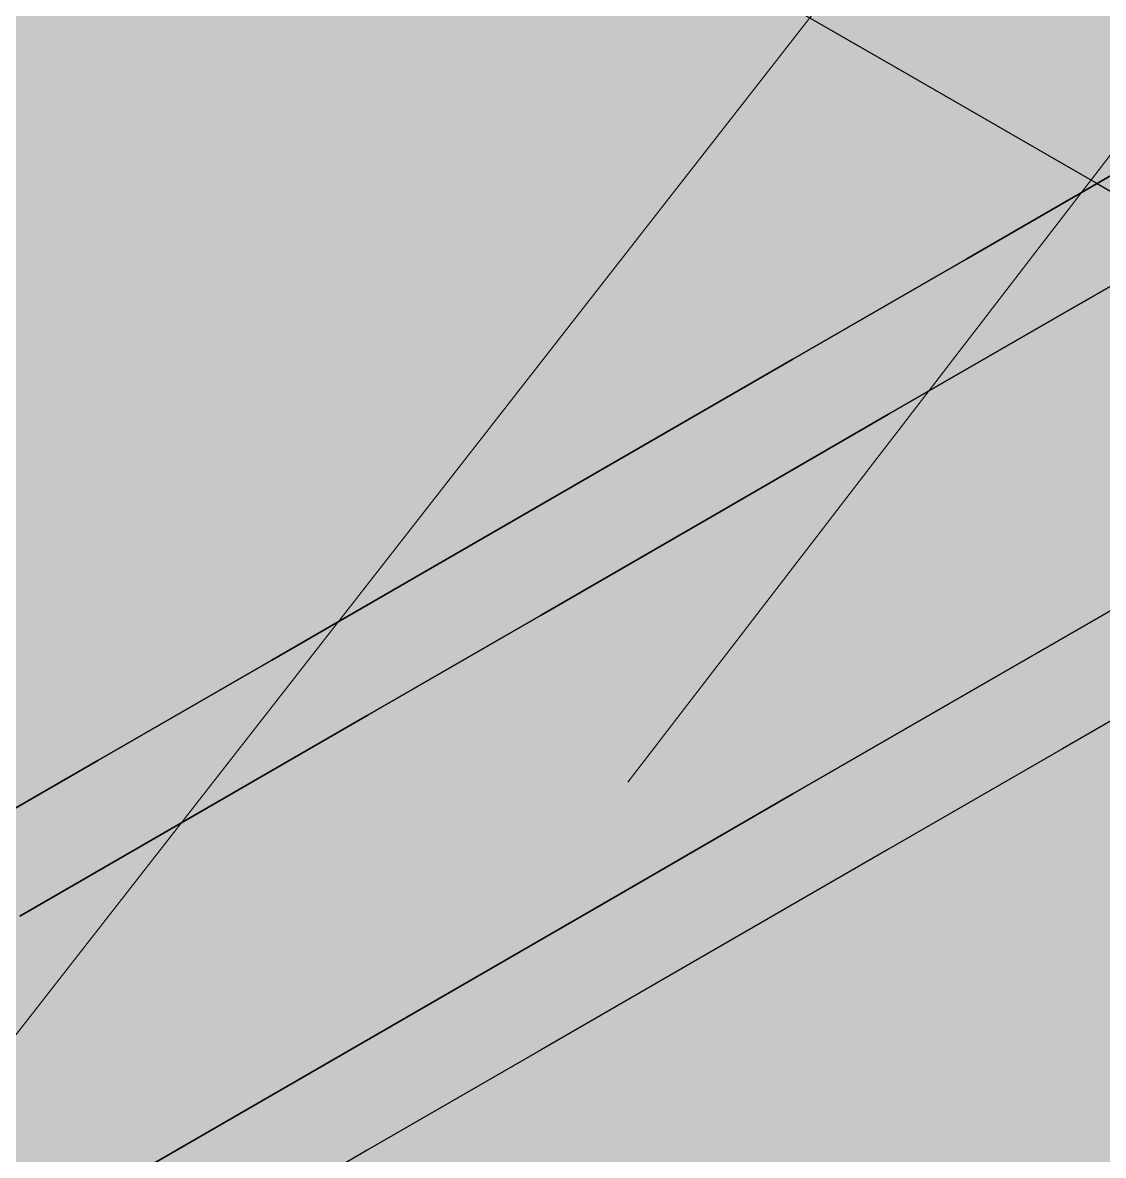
# Model space of a CAD drawing. Header units: metres. Extents: x 0 to 28.4, y 0 to 5.9.
# Drawn here: x 13.7158 to 13.9644, y 4.6015 to 4.862 of the extents above; entities that cross this region are included whole.
import ezdxf

# ---------------------------------------------------------------- set-up
doc = ezdxf.new("R2010")
doc.units = ezdxf.units.M
doc.header["$LTSCALE"] = 0.25
doc.layers.add('ISO-ARISTAS', color=8, linetype='CONTINUOUS')
doc.layers.add('ISO-CONCRETO-SUP', color=254, linetype='CONTINUOUS', true_color=0xe8e8e8)
doc.layers.add('LLAMADAS', color=30, linetype='CONTINUOUS', lineweight=18)

msp = doc.modelspace()

# ---------------------------------------------------------------- linework, layer by layer
at = {"layer": 'ISO-ARISTAS', "color": 250}
for p, q in [((13.87631, 4.875), (13.91962, 4.85)), ((13.87631, 4.875), (13.91962, 4.85)), ((13.91962, 4.85), (13.96292, 4.825)), ((13.91962, 4.85), (13.96292, 4.825)), ((13.97291, 4.83077), (13.93294, 4.80769)), ((13.93294, 4.80769), (13.97291, 4.83077)), ((13.93294, 4.80769), (13.97291, 4.83077)), ((13.93294, 4.80769), (13.97291, 4.83077)), ((13.96292, 4.825), (14.00622, 4.8)), ((13.96292, 4.825), (14.00622, 4.8)), ((13.95494, 4.79499), (13.99491, 4.81807)), ((13.99491, 4.81807), (13.95494, 4.79499)), ((13.93294, 4.80769), (13.89297, 4.78462)), ((13.89297, 4.78462), (13.93294, 4.80769)), ((13.89297, 4.78462), (13.93294, 4.80769)), ((13.89297, 4.78462), (13.93294, 4.80769)), ((13.91497, 4.77192), (13.95494, 4.79499)), ((13.95494, 4.79499), (13.91497, 4.77192)), ((13.89297, 4.78462), (13.853, 4.76154)), ((13.853, 4.76154), (13.89297, 4.78462)), ((13.853, 4.76154), (13.89297, 4.78462)), ((13.853, 4.76154), (13.89297, 4.78462)), ((13.87499, 4.74884), (13.91497, 4.77192)), ((13.91497, 4.77192), (13.87499, 4.74884)), ((13.853, 4.76154), (13.81303, 4.73846)), ((13.81303, 4.73846), (13.853, 4.76154)), ((13.81303, 4.73846), (13.853, 4.76154)), ((13.81303, 4.73846), (13.853, 4.76154)), ((13.83502, 4.72576), (13.87499, 4.74884)), ((13.87499, 4.74884), (13.83502, 4.72576)), ((13.81303, 4.73846), (13.77306, 4.71538)), ((13.77306, 4.71538), (13.81303, 4.73846)), ((13.77306, 4.71538), (13.81303, 4.73846)), ((13.77306, 4.71538), (13.81303, 4.73846)), ((13.97291, 4.73077), (13.93294, 4.70769)), ((13.97291, 4.73077), (13.93294, 4.70769)), ((13.93294, 4.70769), (13.97291, 4.73077)), ((13.97291, 4.73077), (13.93294, 4.70769)), ((13.79505, 4.70268), (13.83502, 4.72576)), ((13.83502, 4.72576), (13.79505, 4.70268)), ((13.99491, 4.71807), (13.95494, 4.69499)), ((13.99491, 4.71807), (13.95494, 4.69499)), ((13.77306, 4.71538), (13.73309, 4.69231)), ((13.73309, 4.69231), (13.77306, 4.71538)), ((13.73309, 4.69231), (13.77306, 4.71538)), ((13.73309, 4.69231), (13.77306, 4.71538)), ((13.93294, 4.70769), (13.89297, 4.68462)), ((13.93294, 4.70769), (13.89297, 4.68462)), ((13.89297, 4.68462), (13.93294, 4.70769)), ((13.93294, 4.70769), (13.89297, 4.68462)), ((13.75508, 4.67961), (13.79505, 4.70268)), ((13.79505, 4.70268), (13.75508, 4.67961)), ((13.95494, 4.69499), (13.91497, 4.67192)), ((13.95494, 4.69499), (13.91497, 4.67192)), ((13.73309, 4.69231), (13.69312, 4.66923)), ((13.69312, 4.66923), (13.73309, 4.69231)), ((13.69312, 4.66923), (13.73309, 4.69231)), ((13.69312, 4.66923), (13.73309, 4.69231)), ((13.89297, 4.68462), (13.853, 4.66154)), ((13.89297, 4.68462), (13.853, 4.66154)), ((13.853, 4.66154), (13.89297, 4.68462)), ((13.89297, 4.68462), (13.853, 4.66154)), ((13.71511, 4.65653), (13.75508, 4.67961)), ((13.75508, 4.67961), (13.71511, 4.65653)), ((13.91497, 4.67192), (13.87499, 4.64884)), ((13.91497, 4.67192), (13.87499, 4.64884)), ((13.853, 4.66154), (13.81303, 4.63846)), ((13.853, 4.66154), (13.81303, 4.63846)), ((13.81303, 4.63846), (13.853, 4.66154)), ((13.853, 4.66154), (13.81303, 4.63846)), ((13.87499, 4.64884), (13.83502, 4.62576)), ((13.87499, 4.64884), (13.83502, 4.62576)), ((13.81303, 4.63846), (13.77306, 4.61538)), ((13.81303, 4.63846), (13.77306, 4.61538)), ((13.77306, 4.61538), (13.81303, 4.63846)), ((13.81303, 4.63846), (13.77306, 4.61538)), ((13.83502, 4.62576), (13.79505, 4.60268)), ((13.83502, 4.62576), (13.79505, 4.60268)), ((13.77306, 4.61538), (13.73309, 4.59231)), ((13.77306, 4.61538), (13.73309, 4.59231)), ((13.73309, 4.59231), (13.77306, 4.61538)), ((13.77306, 4.61538), (13.73309, 4.59231)), ((13.79505, 4.60268), (13.75508, 4.57961)), ((13.79505, 4.60268), (13.75508, 4.57961))]:
    msp.add_line(p, q, dxfattribs=at)
at = {"layer": 'ISO-CONCRETO-SUP', "true_color": 0x89847b}
for points in [[(13.87631, 4.875), (13.91962, 4.85), (13.87631, 4.925), (13.91962, 4.9)], [(13.96292, 4.875), (14.00622, 4.85), (13.96292, 4.925), (14.00622, 4.9)], [(13.91962, 4.85), (13.96292, 4.825), (13.91962, 4.9), (13.96292, 4.875)], [(13.96292, 4.825), (14.00622, 4.8), (13.96292, 4.875), (14.00622, 4.85)]]:
    msp.add_solid(points, dxfattribs=at)
at = {"layer": 'ISO-CONCRETO-SUP', "true_color": 0xa6a6a2}
for points in [[(13.96292, 4.875), (14.00622, 4.85), (13.96292, 4.925), (14.00622, 4.9)], [(13.96292, 4.875), (14.00622, 4.85), (13.96292, 4.92246), (14.00622, 4.89746)]]:
    msp.add_solid(points, dxfattribs=at)
at = {"layer": 'ISO-CONCRETO-SUP', "true_color": 0xb8b8b3}
for points in [[(13.67646, 4.90962), (13.71976, 4.88462), (13.63649, 4.88654), (13.67979, 4.86154)], [(13.75973, 4.90769), (13.80303, 4.88269), (13.71976, 4.88462), (13.76306, 4.85962)], [(13.84301, 4.90577), (13.88631, 4.88077), (13.80303, 4.88269), (13.84634, 4.85769)], [(13.75307, 4.90385), (13.79637, 4.87885), (13.7131, 4.88077), (13.7564, 4.85577)], [(13.83634, 4.90192), (13.87964, 4.87692), (13.79637, 4.87885), (13.83967, 4.85385)], [(13.92628, 4.90385), (13.96958, 4.87885), (13.88631, 4.88077), (13.92961, 4.85577)], [(13.91962, 4.9), (13.96292, 4.875), (13.87964, 4.87692), (13.92295, 4.85192)], [(14.00622, 4.9), (14.04952, 4.875), (13.96292, 4.875), (14.00622, 4.85)], [(13.71976, 4.88462), (13.76306, 4.85962), (13.67979, 4.86154), (13.72309, 4.83654)], [(13.80303, 4.88269), (13.84634, 4.85769), (13.76306, 4.85962), (13.80637, 4.83462)], [(13.7131, 4.88077), (13.7564, 4.85577), (13.67313, 4.85769), (13.71643, 4.83269)], [(13.79637, 4.87885), (13.83967, 4.85385), (13.7564, 4.85577), (13.7997, 4.83077)], [(13.88631, 4.88077), (13.92961, 4.85577), (13.84634, 4.85769), (13.88964, 4.83269)], [(13.96958, 4.87885), (14.01288, 4.85385), (13.92961, 4.85577), (13.97291, 4.83077)], [(13.87964, 4.87692), (13.92295, 4.85192), (13.83967, 4.85385), (13.88298, 4.82885)], [(13.96292, 4.875), (14.00622, 4.85), (13.92295, 4.85192), (13.96625, 4.82692)], [(13.67979, 4.86154), (13.72309, 4.83654), (13.63982, 4.83846), (13.68312, 4.81346)], [(13.67313, 4.85769), (13.71643, 4.83269), (13.63316, 4.83462), (13.67646, 4.80962)], [(13.76306, 4.85962), (13.80637, 4.83462), (13.72309, 4.83654), (13.7664, 4.81154)], [(13.84634, 4.85769), (13.88964, 4.83269), (13.80637, 4.83462), (13.84967, 4.80962)], [(13.7564, 4.85577), (13.7997, 4.83077), (13.71643, 4.83269), (13.75973, 4.80769)], [(13.92961, 4.85577), (13.97291, 4.83077), (13.88964, 4.83269), (13.93294, 4.80769)], [(13.83967, 4.85385), (13.88298, 4.82885), (13.7997, 4.83077), (13.84301, 4.80577)], [(13.92295, 4.85192), (13.96625, 4.82692), (13.88298, 4.82885), (13.92628, 4.80385)], [(13.72309, 4.83654), (13.7664, 4.81154), (13.68312, 4.81346), (13.72642, 4.78846)], [(13.80637, 4.83462), (13.84967, 4.80962), (13.7664, 4.81154), (13.8097, 4.78654)], [(13.71643, 4.83269), (13.75973, 4.80769), (13.67646, 4.80962), (13.71976, 4.78462)], [(13.88964, 4.83269), (13.93294, 4.80769), (13.84967, 4.80962), (13.89297, 4.78462)], [(13.7997, 4.83077), (13.84301, 4.80577), (13.75973, 4.80769), (13.80303, 4.78269)], [(13.88298, 4.82885), (13.92628, 4.80385), (13.84301, 4.80577), (13.88631, 4.78077)], [(13.96625, 4.82692), (14.00955, 4.80192), (13.92628, 4.80385), (13.96958, 4.77885)], [(13.68312, 4.81346), (13.72642, 4.78846), (13.64315, 4.79038), (13.68645, 4.76538)], [(13.7664, 4.81154), (13.8097, 4.78654), (13.72642, 4.78846), (13.76973, 4.76346)], [(13.67646, 4.80962), (13.71976, 4.78462), (13.63649, 4.78654), (13.67979, 4.76154)], [(13.84967, 4.80962), (13.89297, 4.78462), (13.8097, 4.78654), (13.853, 4.76154)], [(13.75973, 4.80769), (13.80303, 4.78269), (13.71976, 4.78462), (13.76306, 4.75962)], [(13.84301, 4.80577), (13.88631, 4.78077), (13.80303, 4.78269), (13.84634, 4.75769)], [(13.92628, 4.80385), (13.96958, 4.77885), (13.88631, 4.78077), (13.92961, 4.75577)], [(13.72642, 4.78846), (13.76973, 4.76346), (13.68645, 4.76538), (13.72976, 4.74038)], [(13.8097, 4.78654), (13.853, 4.76154), (13.76973, 4.76346), (13.81303, 4.73846)], [(13.71976, 4.78462), (13.76306, 4.75962), (13.67979, 4.76154), (13.72309, 4.73654)], [(13.80303, 4.78269), (13.84634, 4.75769), (13.76306, 4.75962), (13.80637, 4.73462)], [(13.88631, 4.78077), (13.92961, 4.75577), (13.84634, 4.75769), (13.88964, 4.73269)], [(13.96958, 4.77885), (14.01288, 4.75385), (13.92961, 4.75577), (13.97291, 4.73077)], [(13.68645, 4.76538), (13.72976, 4.74038), (13.64648, 4.74231), (13.68979, 4.71731)], [(13.67979, 4.76154), (13.72309, 4.73654), (13.63982, 4.73846), (13.68312, 4.71346)], [(13.76973, 4.76346), (13.81303, 4.73846), (13.72976, 4.74038), (13.77306, 4.71538)], [(13.76306, 4.75962), (13.80637, 4.73462), (13.72309, 4.73654), (13.7664, 4.71154)], [(13.84634, 4.75769), (13.88964, 4.73269), (13.80637, 4.73462), (13.84967, 4.70962)], [(13.92961, 4.75577), (13.97291, 4.73077), (13.88964, 4.73269), (13.93294, 4.70769)], [(13.72976, 4.74038), (13.77306, 4.71538), (13.68979, 4.71731), (13.73309, 4.69231)], [(13.72309, 4.73654), (13.7664, 4.71154), (13.68312, 4.71346), (13.72642, 4.68846)], [(13.80637, 4.73462), (13.84967, 4.70962), (13.7664, 4.71154), (13.8097, 4.68654)], [(13.88964, 4.73269), (13.93294, 4.70769), (13.84967, 4.70962), (13.89297, 4.68462)], [(13.68979, 4.71731), (13.73309, 4.69231), (13.64982, 4.69423), (13.69312, 4.66923)], [(13.68312, 4.71346), (13.72642, 4.68846), (13.64315, 4.69038), (13.68645, 4.66538)], [(13.7664, 4.71154), (13.8097, 4.68654), (13.72642, 4.68846), (13.76973, 4.66346)], [(13.84967, 4.70962), (13.89297, 4.68462), (13.8097, 4.68654), (13.853, 4.66154)], [(13.72642, 4.68846), (13.76973, 4.66346), (13.68645, 4.66538), (13.72976, 4.64038)], [(13.8097, 4.68654), (13.853, 4.66154), (13.76973, 4.66346), (13.81303, 4.63846)], [(13.68645, 4.66538), (13.72976, 4.64038), (13.64648, 4.64231), (13.68979, 4.61731)], [(13.76973, 4.66346), (13.81303, 4.63846), (13.72976, 4.64038), (13.77306, 4.61538)], [(13.72976, 4.64038), (13.77306, 4.61538), (13.68979, 4.61731), (13.73309, 4.59231)], [(13.68979, 4.61731), (13.73309, 4.59231), (13.64982, 4.59423), (13.69312, 4.56923)]]:
    msp.add_solid(points, dxfattribs=at)
at = {"layer": 'ISO-CONCRETO-SUP', "true_color": 0x989388}
for points in [[(13.75507, 4.905), (13.79837, 4.88), (13.71466, 4.88167), (13.75796, 4.85667)], [(13.83879, 4.90333), (13.88209, 4.87833), (13.79837, 4.88), (13.84167, 4.855)], [(13.7493, 4.90167), (13.7926, 4.87667), (13.70888, 4.87833), (13.75218, 4.85333)], [(13.83301, 4.9), (13.87631, 4.875), (13.7926, 4.87667), (13.8359, 4.85167)], [(13.9225, 4.90167), (13.9658, 4.87667), (13.88209, 4.87833), (13.92539, 4.85333)], [(13.71466, 4.88167), (13.75796, 4.85667), (13.67424, 4.85833), (13.71754, 4.83333)], [(13.79837, 4.88), (13.84167, 4.855), (13.75796, 4.85667), (13.80126, 4.83167)], [(13.70888, 4.87833), (13.75218, 4.85333), (13.66847, 4.855), (13.71177, 4.83)], [(13.7926, 4.87667), (13.8359, 4.85167), (13.75218, 4.85333), (13.79548, 4.82833)], [(13.88209, 4.87833), (13.92539, 4.85333), (13.84167, 4.855), (13.88497, 4.83)], [(13.9658, 4.87667), (14.0091, 4.85167), (13.92539, 4.85333), (13.96869, 4.82833)], [(13.87631, 4.875), (13.91962, 4.85), (13.8359, 4.85167), (13.8792, 4.82667)], [(13.67424, 4.85833), (13.71754, 4.83333), (13.63383, 4.835), (13.67713, 4.81)], [(13.75796, 4.85667), (13.80126, 4.83167), (13.71754, 4.83333), (13.76084, 4.80833)], [(13.75218, 4.85333), (13.79548, 4.82833), (13.71177, 4.83), (13.75507, 4.805)], [(13.84167, 4.855), (13.88497, 4.83), (13.80126, 4.83167), (13.84456, 4.80667)], [(13.92539, 4.85333), (13.96869, 4.82833), (13.88497, 4.83), (13.92828, 4.805)], [(13.8359, 4.85167), (13.8792, 4.82667), (13.79548, 4.82833), (13.83879, 4.80333)], [(13.91962, 4.85), (13.96292, 4.825), (13.8792, 4.82667), (13.9225, 4.80167)], [(13.71754, 4.83333), (13.76084, 4.80833), (13.67713, 4.81), (13.72043, 4.785)], [(13.80126, 4.83167), (13.84456, 4.80667), (13.76084, 4.80833), (13.80415, 4.78333)], [(13.71177, 4.83), (13.75507, 4.805), (13.67135, 4.80667), (13.71466, 4.78167)], [(13.88497, 4.83), (13.92828, 4.805), (13.84456, 4.80667), (13.88786, 4.78167)], [(13.79548, 4.82833), (13.83879, 4.80333), (13.75507, 4.805), (13.79837, 4.78)], [(13.8792, 4.82667), (13.9225, 4.80167), (13.83879, 4.80333), (13.88209, 4.77833)], [(13.96869, 4.82833), (14.01199, 4.80333), (13.92828, 4.805), (13.97158, 4.78)], [(13.96292, 4.825), (14.00622, 4.8), (13.9225, 4.80167), (13.9658, 4.77667)], [(13.67713, 4.81), (13.72043, 4.785), (13.63671, 4.78667), (13.68001, 4.76167)], [(13.76084, 4.80833), (13.80415, 4.78333), (13.72043, 4.785), (13.76373, 4.76)], [(13.84456, 4.80667), (13.88786, 4.78167), (13.80415, 4.78333), (13.84745, 4.75833)], [(13.75507, 4.805), (13.79837, 4.78), (13.71466, 4.78167), (13.75796, 4.75667)], [(13.83879, 4.80333), (13.88209, 4.77833), (13.79837, 4.78), (13.84167, 4.755)], [(13.92828, 4.805), (13.97158, 4.78), (13.88786, 4.78167), (13.93116, 4.75667)], [(13.9225, 4.80167), (13.9658, 4.77667), (13.88209, 4.77833), (13.92539, 4.75333)], [(13.72043, 4.785), (13.76373, 4.76), (13.68001, 4.76167), (13.72332, 4.73667)], [(13.80415, 4.78333), (13.84745, 4.75833), (13.76373, 4.76), (13.80703, 4.735)], [(13.71466, 4.78167), (13.75796, 4.75667), (13.67424, 4.75833), (13.71754, 4.73333)], [(13.79837, 4.78), (13.84167, 4.755), (13.75796, 4.75667), (13.80126, 4.73167)], [(13.88786, 4.78167), (13.93116, 4.75667), (13.84745, 4.75833), (13.89075, 4.73333)], [(13.97158, 4.78), (14.01488, 4.755), (13.93116, 4.75667), (13.97446, 4.73167)], [(13.88209, 4.77833), (13.92539, 4.75333), (13.84167, 4.755), (13.88497, 4.73)], [(13.9658, 4.77667), (14.0091, 4.75167), (13.92539, 4.75333), (13.96869, 4.72833)], [(13.68001, 4.76167), (13.72332, 4.73667), (13.6396, 4.73833), (13.6829, 4.71333)], [(13.76373, 4.76), (13.80703, 4.735), (13.72332, 4.73667), (13.76662, 4.71167)], [(13.67424, 4.75833), (13.71754, 4.73333), (13.63383, 4.735), (13.67713, 4.71)], [(13.75796, 4.75667), (13.80126, 4.73167), (13.71754, 4.73333), (13.76084, 4.70833)], [(13.84745, 4.75833), (13.89075, 4.73333), (13.80703, 4.735), (13.85033, 4.71)], [(13.93116, 4.75667), (13.97446, 4.73167), (13.89075, 4.73333), (13.93405, 4.70833)], [(13.84167, 4.755), (13.88497, 4.73), (13.80126, 4.73167), (13.84456, 4.70667)], [(13.92539, 4.75333), (13.96869, 4.72833), (13.88497, 4.73), (13.92828, 4.705)], [(13.72332, 4.73667), (13.76662, 4.71167), (13.6829, 4.71333), (13.7262, 4.68833)], [(13.71754, 4.73333), (13.76084, 4.70833), (13.67713, 4.71), (13.72043, 4.685)], [(13.80703, 4.735), (13.85033, 4.71), (13.76662, 4.71167), (13.80992, 4.68667)], [(13.89075, 4.73333), (13.93405, 4.70833), (13.85033, 4.71), (13.89363, 4.685)], [(13.80126, 4.73167), (13.84456, 4.70667), (13.76084, 4.70833), (13.80415, 4.68333)], [(13.97446, 4.73167), (14.01776, 4.70667), (13.93405, 4.70833), (13.97735, 4.68333)], [(13.88497, 4.73), (13.92828, 4.705), (13.84456, 4.70667), (13.88786, 4.68167)], [(13.96869, 4.72833), (14.01199, 4.70333), (13.92828, 4.705), (13.97158, 4.68)], [(13.6829, 4.71333), (13.7262, 4.68833), (13.64249, 4.69), (13.68579, 4.665)], [(13.67713, 4.71), (13.72043, 4.685), (13.63671, 4.68667), (13.68001, 4.66167)], [(13.76662, 4.71167), (13.80992, 4.68667), (13.7262, 4.68833), (13.7695, 4.66333)], [(13.85033, 4.71), (13.89363, 4.685), (13.80992, 4.68667), (13.85322, 4.66167)], [(13.76084, 4.70833), (13.80415, 4.68333), (13.72043, 4.685), (13.76373, 4.66)], [(13.84456, 4.70667), (13.88786, 4.68167), (13.80415, 4.68333), (13.84745, 4.65833)], [(13.93405, 4.70833), (13.97735, 4.68333), (13.89363, 4.685), (13.93694, 4.66)], [(13.92828, 4.705), (13.97158, 4.68), (13.88786, 4.68167), (13.93116, 4.65667)], [(13.7262, 4.68833), (13.7695, 4.66333), (13.68579, 4.665), (13.72909, 4.64)], [(13.80992, 4.68667), (13.85322, 4.66167), (13.7695, 4.66333), (13.81281, 4.63833)], [(13.72043, 4.685), (13.76373, 4.66), (13.68001, 4.66167), (13.72332, 4.63667)], [(13.80415, 4.68333), (13.84745, 4.65833), (13.76373, 4.66), (13.80703, 4.635)], [(13.89363, 4.685), (13.93694, 4.66), (13.85322, 4.66167), (13.89652, 4.63667)], [(13.97735, 4.68333), (14.02065, 4.65833), (13.93694, 4.66), (13.98024, 4.635)], [(13.88786, 4.68167), (13.93116, 4.65667), (13.84745, 4.65833), (13.89075, 4.63333)], [(13.97158, 4.68), (14.01488, 4.655), (13.93116, 4.65667), (13.97446, 4.63167)], [(13.68579, 4.665), (13.72909, 4.64), (13.64537, 4.64167), (13.68868, 4.61667)], [(13.7695, 4.66333), (13.81281, 4.63833), (13.72909, 4.64), (13.77239, 4.615)], [(13.68001, 4.66167), (13.72332, 4.63667), (13.6396, 4.63833), (13.6829, 4.61333)], [(13.76373, 4.66), (13.80703, 4.635), (13.72332, 4.63667), (13.76662, 4.61167)], [(13.85322, 4.66167), (13.89652, 4.63667), (13.81281, 4.63833), (13.85611, 4.61333)], [(13.93694, 4.66), (13.98024, 4.635), (13.89652, 4.63667), (13.93982, 4.61167)], [(13.84745, 4.65833), (13.89075, 4.63333), (13.80703, 4.635), (13.85033, 4.61)], [(13.93116, 4.65667), (13.97446, 4.63167), (13.89075, 4.63333), (13.93405, 4.60833)], [(13.72909, 4.64), (13.77239, 4.615), (13.68868, 4.61667), (13.73198, 4.59167)], [(13.72332, 4.63667), (13.76662, 4.61167), (13.6829, 4.61333), (13.7262, 4.58833)], [(13.81281, 4.63833), (13.85611, 4.61333), (13.77239, 4.615), (13.81569, 4.59)], [(13.89652, 4.63667), (13.93982, 4.61167), (13.85611, 4.61333), (13.89941, 4.58833)], [(13.80703, 4.635), (13.85033, 4.61), (13.76662, 4.61167), (13.80992, 4.58667)], [(13.98024, 4.635), (14.02354, 4.61), (13.93982, 4.61167), (13.98312, 4.58667)], [(13.89075, 4.63333), (13.93405, 4.60833), (13.85033, 4.61), (13.89363, 4.585)], [(13.97446, 4.63167), (14.01776, 4.60667), (13.93405, 4.60833), (13.97735, 4.58333)], [(13.68868, 4.61667), (13.73198, 4.59167), (13.64826, 4.59333), (13.69156, 4.56833)], [(13.6829, 4.61333), (13.7262, 4.58833), (13.64249, 4.59), (13.68579, 4.565)], [(13.77239, 4.615), (13.81569, 4.59), (13.73198, 4.59167), (13.77528, 4.56667)], [(13.85611, 4.61333), (13.89941, 4.58833), (13.81569, 4.59), (13.85899, 4.565)], [(13.76662, 4.61167), (13.80992, 4.58667), (13.7262, 4.58833), (13.7695, 4.56333)], [(13.93982, 4.61167), (13.98312, 4.58667), (13.89941, 4.58833), (13.94271, 4.56333)], [(13.85033, 4.61), (13.89363, 4.585), (13.80992, 4.58667), (13.85322, 4.56167)], [(13.93405, 4.60833), (13.97735, 4.58333), (13.89363, 4.585), (13.93694, 4.56)]]:
    msp.add_solid(points, dxfattribs=at)
at = {"layer": 'ISO-CONCRETO-SUP', "true_color": 0x949491}
for points in [[(13.97291, 4.78077), (13.93294, 4.75769), (13.97291, 4.83077), (13.93294, 4.80769)], [(13.93294, 4.75769), (13.89297, 4.73462), (13.93294, 4.80769), (13.89297, 4.78462)], [(13.89297, 4.73462), (13.853, 4.71154), (13.89297, 4.78462), (13.853, 4.76154)], [(13.97291, 4.73077), (13.93294, 4.70769), (13.97291, 4.78077), (13.93294, 4.75769)], [(13.853, 4.71154), (13.81303, 4.68846), (13.853, 4.76154), (13.81303, 4.73846)], [(13.93294, 4.70769), (13.89297, 4.68462), (13.93294, 4.75769), (13.89297, 4.73462)], [(13.81303, 4.68846), (13.77306, 4.66538), (13.81303, 4.73846), (13.77306, 4.71538)], [(13.89297, 4.68462), (13.853, 4.66154), (13.89297, 4.73462), (13.853, 4.71154)], [(13.77306, 4.66538), (13.73309, 4.64231), (13.77306, 4.71538), (13.73309, 4.69231)], [(13.853, 4.66154), (13.81303, 4.63846), (13.853, 4.71154), (13.81303, 4.68846)], [(13.73309, 4.64231), (13.69312, 4.61923), (13.73309, 4.69231), (13.69312, 4.66923)], [(13.81303, 4.63846), (13.77306, 4.61538), (13.81303, 4.68846), (13.77306, 4.66538)], [(13.77306, 4.61538), (13.73309, 4.59231), (13.77306, 4.66538), (13.73309, 4.64231)], [(13.73309, 4.59231), (13.69312, 4.56923), (13.73309, 4.64231), (13.69312, 4.61923)]]:
    msp.add_solid(points, dxfattribs=at)
at = {"layer": 'ISO-CONCRETO-SUP', "true_color": 0xb2b2ac}
for points in [[(13.97291, 4.78077), (13.93294, 4.75769), (13.97291, 4.83077), (13.93294, 4.80769)], [(13.99491, 4.76807), (13.95494, 4.74499), (13.99491, 4.81807), (13.95494, 4.79499)], [(13.93294, 4.75769), (13.89297, 4.73462), (13.93294, 4.80769), (13.89297, 4.78462)], [(13.95494, 4.74499), (13.91497, 4.72192), (13.95494, 4.79499), (13.91497, 4.77192)], [(13.89297, 4.73462), (13.853, 4.71154), (13.89297, 4.78462), (13.853, 4.76154)], [(13.97291, 4.73077), (13.93294, 4.70769), (13.97291, 4.78077), (13.93294, 4.75769)], [(13.91497, 4.72192), (13.87499, 4.69884), (13.91497, 4.77192), (13.87499, 4.74884)], [(13.99491, 4.71807), (13.95494, 4.69499), (13.99491, 4.76807), (13.95494, 4.74499)], [(13.853, 4.71154), (13.81303, 4.68846), (13.853, 4.76154), (13.81303, 4.73846)], [(13.93294, 4.70769), (13.89297, 4.68462), (13.93294, 4.75769), (13.89297, 4.73462)], [(13.87499, 4.69884), (13.83502, 4.67576), (13.87499, 4.74884), (13.83502, 4.72576)], [(13.95494, 4.69499), (13.91497, 4.67192), (13.95494, 4.74499), (13.91497, 4.72192)], [(13.81303, 4.68846), (13.77306, 4.66538), (13.81303, 4.73846), (13.77306, 4.71538)], [(13.89297, 4.68462), (13.853, 4.66154), (13.89297, 4.73462), (13.853, 4.71154)], [(13.83502, 4.67576), (13.79505, 4.65268), (13.83502, 4.72576), (13.79505, 4.70268)], [(13.91497, 4.67192), (13.87499, 4.64884), (13.91497, 4.72192), (13.87499, 4.69884)], [(13.77306, 4.66538), (13.73309, 4.64231), (13.77306, 4.71538), (13.73309, 4.69231)], [(13.853, 4.66154), (13.81303, 4.63846), (13.853, 4.71154), (13.81303, 4.68846)], [(13.79505, 4.65268), (13.75508, 4.62961), (13.79505, 4.70268), (13.75508, 4.67961)], [(13.87499, 4.64884), (13.83502, 4.62576), (13.87499, 4.69884), (13.83502, 4.67576)], [(13.73309, 4.64231), (13.69312, 4.61923), (13.73309, 4.69231), (13.69312, 4.66923)], [(13.81303, 4.63846), (13.77306, 4.61538), (13.81303, 4.68846), (13.77306, 4.66538)], [(13.75508, 4.62961), (13.71511, 4.60653), (13.75508, 4.67961), (13.71511, 4.65653)], [(13.83502, 4.62576), (13.79505, 4.60268), (13.83502, 4.67576), (13.79505, 4.65268)], [(13.77306, 4.61538), (13.73309, 4.59231), (13.77306, 4.66538), (13.73309, 4.64231)], [(13.79505, 4.60268), (13.75508, 4.57961), (13.79505, 4.65268), (13.75508, 4.62961)], [(13.73309, 4.59231), (13.69312, 4.56923), (13.73309, 4.64231), (13.69312, 4.61923)], [(13.75508, 4.57961), (13.71511, 4.55653), (13.75508, 4.62961), (13.71511, 4.60653)]]:
    msp.add_solid(points, dxfattribs=at)
at = {"layer": 'ISO-CONCRETO-SUP', "true_color": 0xddddd5}
for points in [[(13.97291, 4.83077), (13.99491, 4.81807), (13.93294, 4.80769), (13.95494, 4.79499)], [(13.93294, 4.80769), (13.95494, 4.79499), (13.89297, 4.78462), (13.91497, 4.77192)], [(13.89297, 4.78462), (13.91497, 4.77192), (13.853, 4.76154), (13.87499, 4.74884)], [(13.853, 4.76154), (13.87499, 4.74884), (13.81303, 4.73846), (13.83502, 4.72576)], [(13.81303, 4.73846), (13.83502, 4.72576), (13.77306, 4.71538), (13.79505, 4.70268)], [(13.97291, 4.73077), (13.99491, 4.71807), (13.93294, 4.70769), (13.95494, 4.69499)], [(13.77306, 4.71538), (13.79505, 4.70268), (13.73309, 4.69231), (13.75508, 4.67961)], [(13.93294, 4.70769), (13.95494, 4.69499), (13.89297, 4.68462), (13.91497, 4.67192)], [(13.73309, 4.69231), (13.75508, 4.67961), (13.69312, 4.66923), (13.71511, 4.65653)], [(13.89297, 4.68462), (13.91497, 4.67192), (13.853, 4.66154), (13.87499, 4.64884)], [(13.853, 4.66154), (13.87499, 4.64884), (13.81303, 4.63846), (13.83502, 4.62576)], [(13.81303, 4.63846), (13.83502, 4.62576), (13.77306, 4.61538), (13.79505, 4.60268)], [(13.77306, 4.61538), (13.79505, 4.60268), (13.73309, 4.59231), (13.75508, 4.57961)]]:
    msp.add_solid(points, dxfattribs=at)
at = {"layer": 'LLAMADAS'}
for p, q in [((14.48, 5.61), (13.6385, 4.5323)), ((14.48, 5.5), (13.85501, 4.6873))]:
    msp.add_line(p, q, dxfattribs=at)
msp.add_solid([(13.85501, 4.6873), (13.87452, 4.70005), (13.86232, 4.70943)], dxfattribs=at)

doc.saveas('drawing.dxf')
